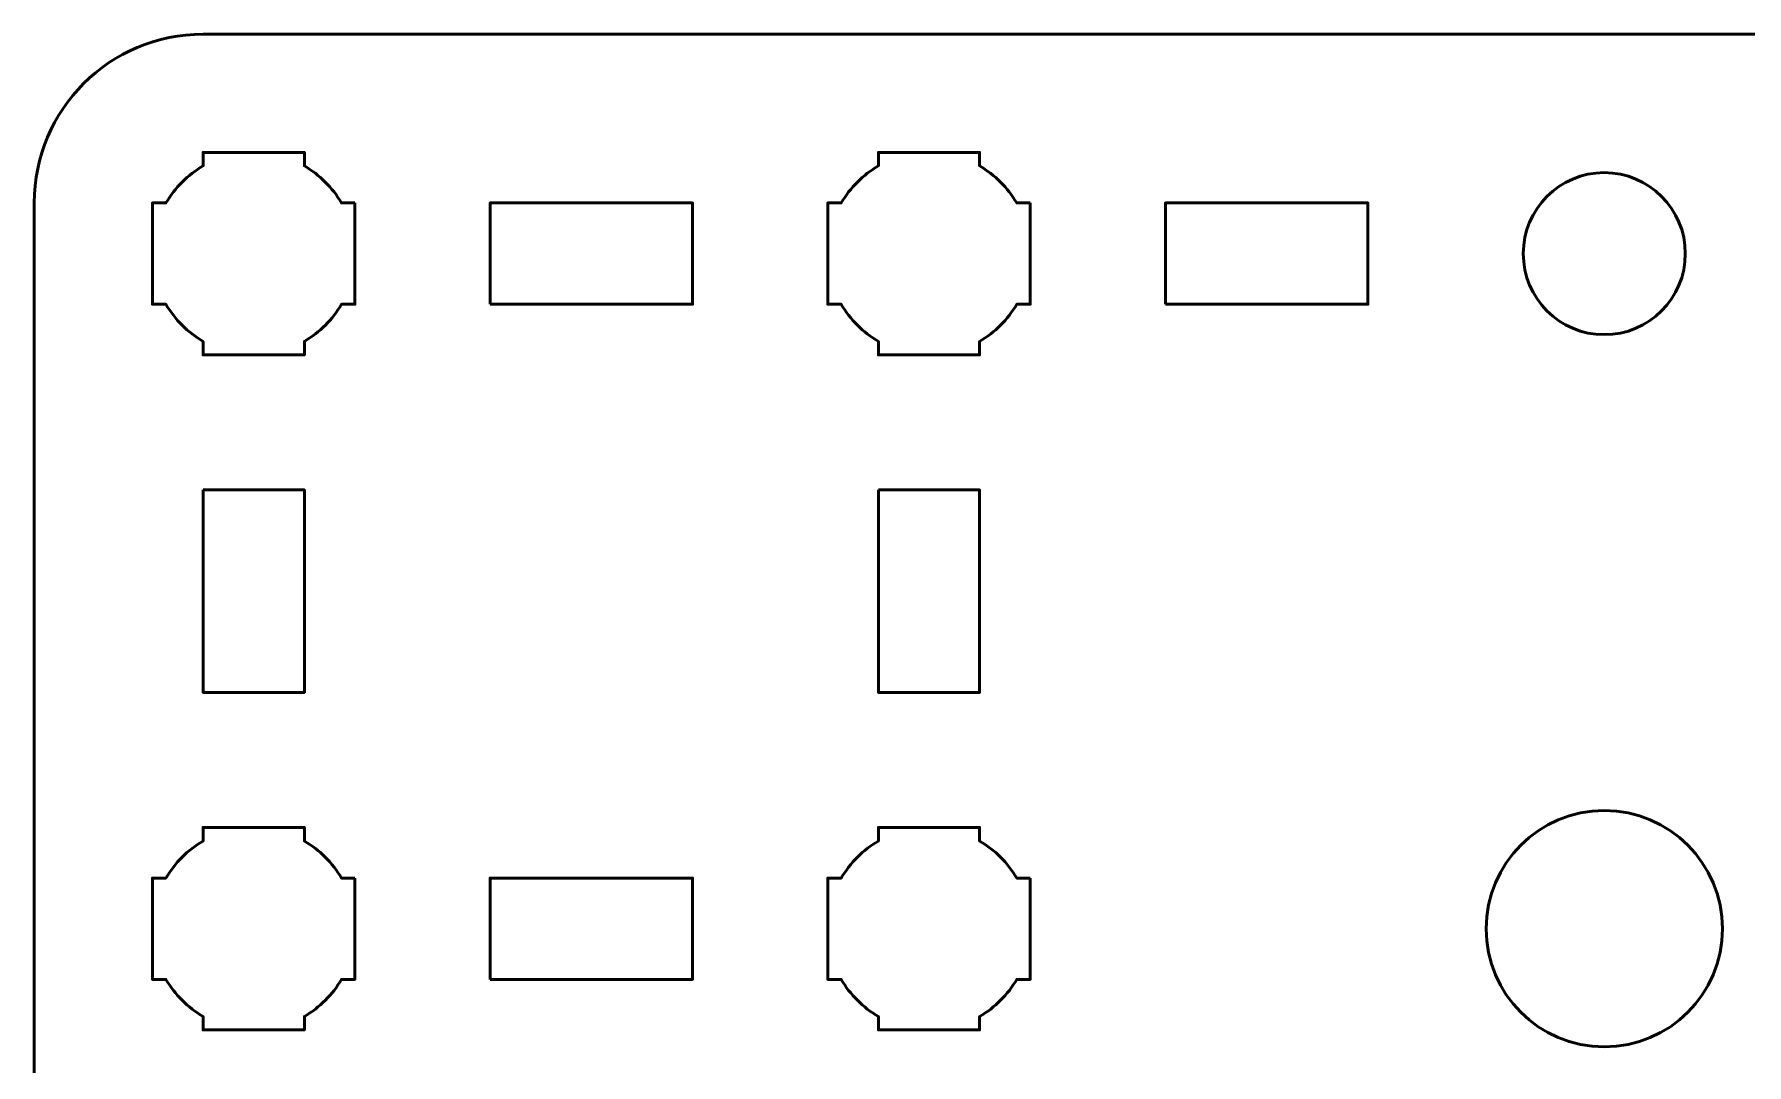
# Model space of a CAD drawing. Header units: centimetres. Extents: x -20.1 to -0.8, y -20.5 to -9.2.
# Drawn here: x -20.15 to -15.08, y -18.25 to -15.2 of the extents above; entities that cross this region are included whole.
import ezdxf

# ---------------------------------------------------------------- set-up
doc = ezdxf.new("R2010")
doc.units = ezdxf.units.CM
doc.header["$MEASUREMENT"] = 0
doc.layers.add('Layer 1', color=7, linetype='Continuous')

msp = doc.modelspace()

# ---------------------------------------------------------------- linework, layer by layer
at = {"layer": 'Layer 1', "lineweight": 53}
for centre, major_axis in [((-15.5, -15.85), (0, 0.24)), ((-15.5, -17.85), (0, 0.35))]:
    msp.add_ellipse(centre, major_axis=major_axis, ratio=1, dxfattribs=at)
for points, knots in [([(-20.15, -15.69992), (-20.14992, -15.42286), (-19.92685, -15.19998), (-19.6499, -15.19998), (-19.6499, -15.19998), (-16.88331, -15.19998), (-14.11669, -15.19998), (-11.3501, -15.19998), (-11.3501, -15.19998), (-11.0731, -15.19998), (-10.85, -15.42307), (-10.85, -15.70007), (-10.85, -15.70007), (-10.85, -15.70007), (-10.85, -19.99993), (-10.85, -19.99993), (-10.85, -19.99993), (-10.85, -20.27706), (-11.0731, -20.50002), (-11.3501, -20.50002), (-11.3501, -20.50002), (-14.11669, -20.50002), (-16.88331, -20.50002), (-19.6499, -20.50002), (-19.6499, -20.50002), (-19.9269, -20.50002), (-20.15, -20.27693), (-20.15, -19.99993), (-20.15, -19.99993), (-20.15, -19.99993), (-20.15, -15.69992), (-20.15, -15.69992)], [0, 0, 0, 0, 0.125, 0.125, 0.125, 0.125, 0.25, 0.25, 0.25, 0.25, 0.375, 0.375, 0.375, 0.375, 0.5, 0.5, 0.5, 0.5, 0.625, 0.625, 0.625, 0.625, 0.75, 0.75, 0.75, 0.75, 0.875, 0.875, 0.875, 0.875, 1, 1, 1, 1]), ([(-19.20005, -15.69993), (-19.20005, -15.69993), (-19.20005, -15.84845), (-19.20005, -15.84845), (-19.20005, -15.84845), (-19.20005, -15.84845), (-19.20003, -15.85), (-19.20003, -15.85), (-19.20003, -15.85), (-19.20003, -15.85), (-19.20005, -15.85155), (-19.20005, -15.85155), (-19.20005, -15.85155), (-19.20005, -15.85155), (-19.20005, -15.99993), (-19.20005, -15.99993), (-19.20005, -15.99993), (-19.20005, -15.99993), (-19.24014, -15.99993), (-19.24014, -15.99993), (-19.24014, -15.99993), (-19.26649, -16.0455), (-19.30449, -16.08348), (-19.35004, -16.10984), (-19.35004, -16.10984), (-19.35004, -16.10984), (-19.35004, -16.14993), (-19.35004, -16.14993), (-19.35004, -16.14993), (-19.35004, -16.14993), (-19.49409, -16.14993), (-19.49409, -16.14993), (-19.49409, -16.14993), (-19.49409, -16.14993), (-19.50003, -16.14999), (-19.50003, -16.14999), (-19.50003, -16.14999), (-19.50003, -16.14999), (-19.50597, -16.14993), (-19.50597, -16.14993), (-19.50597, -16.14993), (-19.50597, -16.14993), (-19.65004, -16.14993), (-19.65004, -16.14993), (-19.65004, -16.14993), (-19.65004, -16.14993), (-19.65004, -16.10986), (-19.65004, -16.10986), (-19.65004, -16.10986), (-19.69561, -16.0835), (-19.7336, -16.04551), (-19.75994, -15.99993), (-19.75994, -15.99993), (-19.75994, -15.99993), (-19.80004, -15.99993), (-19.80004, -15.99993), (-19.80004, -15.99993), (-19.80004, -15.99993), (-19.80004, -15.69993), (-19.80004, -15.69993), (-19.80004, -15.69993), (-19.80004, -15.69993), (-19.75985, -15.69993), (-19.75985, -15.69993), (-19.75985, -15.69993), (-19.73351, -15.65443), (-19.69555, -15.61649), (-19.65004, -15.59015), (-19.65004, -15.59015), (-19.65004, -15.59015), (-19.65004, -15.54994), (-19.65004, -15.54994), (-19.65004, -15.54994), (-19.65004, -15.54994), (-19.35004, -15.54994), (-19.35004, -15.54994), (-19.35004, -15.54994), (-19.35004, -15.54994), (-19.35004, -15.59017), (-19.35004, -15.59017), (-19.35004, -15.59017), (-19.30454, -15.61651), (-19.26658, -15.65444), (-19.24024, -15.69993), (-19.24024, -15.69993), (-19.24024, -15.69993), (-19.20005, -15.69993), (-19.20005, -15.69993)], [0, 0, 0, 0, 0.0454545, 0.0454545, 0.0454545, 0.0454545, 0.0909091, 0.0909091, 0.0909091, 0.0909091, 0.1363636, 0.1363636, 0.1363636, 0.1363636, 0.1818182, 0.1818182, 0.1818182, 0.1818182, 0.2272727, 0.2272727, 0.2272727, 0.2272727, 0.2727273, 0.2727273, 0.2727273, 0.2727273, 0.3181818, 0.3181818, 0.3181818, 0.3181818, 0.3636364, 0.3636364, 0.3636364, 0.3636364, 0.4090909, 0.4090909, 0.4090909, 0.4090909, 0.4545455, 0.4545455, 0.4545455, 0.4545455, 0.5, 0.5, 0.5, 0.5, 0.5454545, 0.5454545, 0.5454545, 0.5454545, 0.5909091, 0.5909091, 0.5909091, 0.5909091, 0.6363636, 0.6363636, 0.6363636, 0.6363636, 0.6818182, 0.6818182, 0.6818182, 0.6818182, 0.7272727, 0.7272727, 0.7272727, 0.7272727, 0.7727273, 0.7727273, 0.7727273, 0.7727273, 0.8181818, 0.8181818, 0.8181818, 0.8181818, 0.8636364, 0.8636364, 0.8636364, 0.8636364, 0.9090909, 0.9090909, 0.9090909, 0.9090909, 0.9545455, 0.9545455, 0.9545455, 0.9545455, 1, 1, 1, 1]), ([(-17.20005, -15.69993), (-17.20005, -15.69993), (-17.20005, -15.84845), (-17.20005, -15.84845), (-17.20005, -15.84845), (-17.20005, -15.84845), (-17.20003, -15.85), (-17.20003, -15.85), (-17.20003, -15.85), (-17.20003, -15.85), (-17.20005, -15.85155), (-17.20005, -15.85155), (-17.20005, -15.85155), (-17.20005, -15.85155), (-17.20005, -15.99993), (-17.20005, -15.99993), (-17.20005, -15.99993), (-17.20005, -15.99993), (-17.24014, -15.99993), (-17.24014, -15.99993), (-17.24014, -15.99993), (-17.26649, -16.0455), (-17.30449, -16.08348), (-17.35004, -16.10984), (-17.35004, -16.10984), (-17.35004, -16.10984), (-17.35004, -16.14993), (-17.35004, -16.14993), (-17.35004, -16.14993), (-17.35004, -16.14993), (-17.49409, -16.14993), (-17.49409, -16.14993), (-17.49409, -16.14993), (-17.49409, -16.14993), (-17.50003, -16.14999), (-17.50003, -16.14999), (-17.50003, -16.14999), (-17.50003, -16.14999), (-17.50597, -16.14993), (-17.50597, -16.14993), (-17.50597, -16.14993), (-17.50597, -16.14993), (-17.65004, -16.14993), (-17.65004, -16.14993), (-17.65004, -16.14993), (-17.65004, -16.14993), (-17.65004, -16.10986), (-17.65004, -16.10986), (-17.65004, -16.10986), (-17.69561, -16.0835), (-17.7336, -16.04551), (-17.75994, -15.99993), (-17.75994, -15.99993), (-17.75994, -15.99993), (-17.80004, -15.99993), (-17.80004, -15.99993), (-17.80004, -15.99993), (-17.80004, -15.99993), (-17.80004, -15.69993), (-17.80004, -15.69993), (-17.80004, -15.69993), (-17.80004, -15.69993), (-17.75985, -15.69993), (-17.75985, -15.69993), (-17.75985, -15.69993), (-17.73351, -15.65443), (-17.69555, -15.61649), (-17.65004, -15.59015), (-17.65004, -15.59015), (-17.65004, -15.59015), (-17.65004, -15.54994), (-17.65004, -15.54994), (-17.65004, -15.54994), (-17.65004, -15.54994), (-17.35004, -15.54994), (-17.35004, -15.54994), (-17.35004, -15.54994), (-17.35004, -15.54994), (-17.35004, -15.59017), (-17.35004, -15.59017), (-17.35004, -15.59017), (-17.30454, -15.61651), (-17.26658, -15.65444), (-17.24024, -15.69993), (-17.24024, -15.69993), (-17.24024, -15.69993), (-17.20005, -15.69993), (-17.20005, -15.69993)], [0, 0, 0, 0, 0.0454545, 0.0454545, 0.0454545, 0.0454545, 0.0909091, 0.0909091, 0.0909091, 0.0909091, 0.1363636, 0.1363636, 0.1363636, 0.1363636, 0.1818182, 0.1818182, 0.1818182, 0.1818182, 0.2272727, 0.2272727, 0.2272727, 0.2272727, 0.2727273, 0.2727273, 0.2727273, 0.2727273, 0.3181818, 0.3181818, 0.3181818, 0.3181818, 0.3636364, 0.3636364, 0.3636364, 0.3636364, 0.4090909, 0.4090909, 0.4090909, 0.4090909, 0.4545455, 0.4545455, 0.4545455, 0.4545455, 0.5, 0.5, 0.5, 0.5, 0.5454545, 0.5454545, 0.5454545, 0.5454545, 0.5909091, 0.5909091, 0.5909091, 0.5909091, 0.6363636, 0.6363636, 0.6363636, 0.6363636, 0.6818182, 0.6818182, 0.6818182, 0.6818182, 0.7272727, 0.7272727, 0.7272727, 0.7272727, 0.7727273, 0.7727273, 0.7727273, 0.7727273, 0.8181818, 0.8181818, 0.8181818, 0.8181818, 0.8636364, 0.8636364, 0.8636364, 0.8636364, 0.9090909, 0.9090909, 0.9090909, 0.9090909, 0.9545455, 0.9545455, 0.9545455, 0.9545455, 1, 1, 1, 1]), ([(-18.79995, -15.99993), (-18.79995, -15.99993), (-18.79995, -15.69992), (-18.79995, -15.69992), (-18.79995, -15.69992), (-18.79995, -15.69992), (-18.19996, -15.69992), (-18.19996, -15.69992), (-18.19996, -15.69992), (-18.19996, -15.69992), (-18.19996, -15.99993), (-18.19996, -15.99993), (-18.19996, -15.99993), (-18.19996, -15.99993), (-18.79995, -15.99993), (-18.79995, -15.99993)], [0, 0, 0, 0, 0.25, 0.25, 0.25, 0.25, 0.5, 0.5, 0.5, 0.5, 0.75, 0.75, 0.75, 0.75, 1, 1, 1, 1]), ([(-16.79995, -15.99993), (-16.79995, -15.99993), (-16.79995, -15.69992), (-16.79995, -15.69992), (-16.79995, -15.69992), (-16.79995, -15.69992), (-16.19996, -15.69992), (-16.19996, -15.69992), (-16.19996, -15.69992), (-16.19996, -15.69992), (-16.19996, -15.99993), (-16.19996, -15.99993), (-16.19996, -15.99993), (-16.19996, -15.99993), (-16.79995, -15.99993), (-16.79995, -15.99993)], [0, 0, 0, 0, 0.25, 0.25, 0.25, 0.25, 0.5, 0.5, 0.5, 0.5, 0.75, 0.75, 0.75, 0.75, 1, 1, 1, 1]), ([(-19.64995, -16.54993), (-19.64995, -16.54993), (-19.34994, -16.54993), (-19.34994, -16.54993), (-19.34994, -16.54993), (-19.34994, -16.54993), (-19.34994, -17.14992), (-19.34994, -17.14992), (-19.34994, -17.14992), (-19.34994, -17.14992), (-19.64995, -17.14992), (-19.64995, -17.14992), (-19.64995, -17.14992), (-19.64995, -17.14992), (-19.64995, -16.54993), (-19.64995, -16.54993)], [0, 0, 0, 0, 0.25, 0.25, 0.25, 0.25, 0.5, 0.5, 0.5, 0.5, 0.75, 0.75, 0.75, 0.75, 1, 1, 1, 1]), ([(-17.64995, -16.54993), (-17.64995, -16.54993), (-17.34994, -16.54993), (-17.34994, -16.54993), (-17.34994, -16.54993), (-17.34994, -16.54993), (-17.34994, -17.14992), (-17.34994, -17.14992), (-17.34994, -17.14992), (-17.34994, -17.14992), (-17.64995, -17.14992), (-17.64995, -17.14992), (-17.64995, -17.14992), (-17.64995, -17.14992), (-17.64995, -16.54993), (-17.64995, -16.54993)], [0, 0, 0, 0, 0.25, 0.25, 0.25, 0.25, 0.5, 0.5, 0.5, 0.5, 0.75, 0.75, 0.75, 0.75, 1, 1, 1, 1]), ([(-19.20005, -17.69993), (-19.20005, -17.69993), (-19.20005, -17.84845), (-19.20005, -17.84845), (-19.20005, -17.84845), (-19.20005, -17.84845), (-19.20003, -17.85), (-19.20003, -17.85), (-19.20003, -17.85), (-19.20003, -17.85), (-19.20005, -17.85155), (-19.20005, -17.85155), (-19.20005, -17.85155), (-19.20005, -17.85155), (-19.20005, -17.99993), (-19.20005, -17.99993), (-19.20005, -17.99993), (-19.20005, -17.99993), (-19.24014, -17.99993), (-19.24014, -17.99993), (-19.24014, -17.99993), (-19.26649, -18.0455), (-19.30449, -18.08348), (-19.35004, -18.10984), (-19.35004, -18.10984), (-19.35004, -18.10984), (-19.35004, -18.14993), (-19.35004, -18.14993), (-19.35004, -18.14993), (-19.35004, -18.14993), (-19.49409, -18.14993), (-19.49409, -18.14993), (-19.49409, -18.14993), (-19.49409, -18.14993), (-19.50003, -18.14999), (-19.50003, -18.14999), (-19.50003, -18.14999), (-19.50003, -18.14999), (-19.50597, -18.14993), (-19.50597, -18.14993), (-19.50597, -18.14993), (-19.50597, -18.14993), (-19.65004, -18.14993), (-19.65004, -18.14993), (-19.65004, -18.14993), (-19.65004, -18.14993), (-19.65004, -18.10986), (-19.65004, -18.10986), (-19.65004, -18.10986), (-19.69561, -18.0835), (-19.7336, -18.04551), (-19.75994, -17.99993), (-19.75994, -17.99993), (-19.75994, -17.99993), (-19.80004, -17.99993), (-19.80004, -17.99993), (-19.80004, -17.99993), (-19.80004, -17.99993), (-19.80004, -17.69993), (-19.80004, -17.69993), (-19.80004, -17.69993), (-19.80004, -17.69993), (-19.75985, -17.69993), (-19.75985, -17.69993), (-19.75985, -17.69993), (-19.73351, -17.65443), (-19.69555, -17.61649), (-19.65004, -17.59015), (-19.65004, -17.59015), (-19.65004, -17.59015), (-19.65004, -17.54994), (-19.65004, -17.54994), (-19.65004, -17.54994), (-19.65004, -17.54994), (-19.35004, -17.54994), (-19.35004, -17.54994), (-19.35004, -17.54994), (-19.35004, -17.54994), (-19.35004, -17.59017), (-19.35004, -17.59017), (-19.35004, -17.59017), (-19.30454, -17.61651), (-19.26658, -17.65444), (-19.24024, -17.69993), (-19.24024, -17.69993), (-19.24024, -17.69993), (-19.20005, -17.69993), (-19.20005, -17.69993)], [0, 0, 0, 0, 0.0454545, 0.0454545, 0.0454545, 0.0454545, 0.0909091, 0.0909091, 0.0909091, 0.0909091, 0.1363636, 0.1363636, 0.1363636, 0.1363636, 0.1818182, 0.1818182, 0.1818182, 0.1818182, 0.2272727, 0.2272727, 0.2272727, 0.2272727, 0.2727273, 0.2727273, 0.2727273, 0.2727273, 0.3181818, 0.3181818, 0.3181818, 0.3181818, 0.3636364, 0.3636364, 0.3636364, 0.3636364, 0.4090909, 0.4090909, 0.4090909, 0.4090909, 0.4545455, 0.4545455, 0.4545455, 0.4545455, 0.5, 0.5, 0.5, 0.5, 0.5454545, 0.5454545, 0.5454545, 0.5454545, 0.5909091, 0.5909091, 0.5909091, 0.5909091, 0.6363636, 0.6363636, 0.6363636, 0.6363636, 0.6818182, 0.6818182, 0.6818182, 0.6818182, 0.7272727, 0.7272727, 0.7272727, 0.7272727, 0.7727273, 0.7727273, 0.7727273, 0.7727273, 0.8181818, 0.8181818, 0.8181818, 0.8181818, 0.8636364, 0.8636364, 0.8636364, 0.8636364, 0.9090909, 0.9090909, 0.9090909, 0.9090909, 0.9545455, 0.9545455, 0.9545455, 0.9545455, 1, 1, 1, 1]), ([(-17.20005, -17.69993), (-17.20005, -17.69993), (-17.20005, -17.84845), (-17.20005, -17.84845), (-17.20005, -17.84845), (-17.20005, -17.84845), (-17.20003, -17.85), (-17.20003, -17.85), (-17.20003, -17.85), (-17.20003, -17.85), (-17.20005, -17.85155), (-17.20005, -17.85155), (-17.20005, -17.85155), (-17.20005, -17.85155), (-17.20005, -17.99993), (-17.20005, -17.99993), (-17.20005, -17.99993), (-17.20005, -17.99993), (-17.24014, -17.99993), (-17.24014, -17.99993), (-17.24014, -17.99993), (-17.26649, -18.0455), (-17.30449, -18.08348), (-17.35004, -18.10984), (-17.35004, -18.10984), (-17.35004, -18.10984), (-17.35004, -18.14993), (-17.35004, -18.14993), (-17.35004, -18.14993), (-17.35004, -18.14993), (-17.49409, -18.14993), (-17.49409, -18.14993), (-17.49409, -18.14993), (-17.49409, -18.14993), (-17.50003, -18.14999), (-17.50003, -18.14999), (-17.50003, -18.14999), (-17.50003, -18.14999), (-17.50597, -18.14993), (-17.50597, -18.14993), (-17.50597, -18.14993), (-17.50597, -18.14993), (-17.65004, -18.14993), (-17.65004, -18.14993), (-17.65004, -18.14993), (-17.65004, -18.14993), (-17.65004, -18.10986), (-17.65004, -18.10986), (-17.65004, -18.10986), (-17.69561, -18.0835), (-17.7336, -18.04551), (-17.75994, -17.99993), (-17.75994, -17.99993), (-17.75994, -17.99993), (-17.80004, -17.99993), (-17.80004, -17.99993), (-17.80004, -17.99993), (-17.80004, -17.99993), (-17.80004, -17.69993), (-17.80004, -17.69993), (-17.80004, -17.69993), (-17.80004, -17.69993), (-17.75985, -17.69993), (-17.75985, -17.69993), (-17.75985, -17.69993), (-17.73351, -17.65443), (-17.69555, -17.61649), (-17.65004, -17.59015), (-17.65004, -17.59015), (-17.65004, -17.59015), (-17.65004, -17.54994), (-17.65004, -17.54994), (-17.65004, -17.54994), (-17.65004, -17.54994), (-17.35004, -17.54994), (-17.35004, -17.54994), (-17.35004, -17.54994), (-17.35004, -17.54994), (-17.35004, -17.59017), (-17.35004, -17.59017), (-17.35004, -17.59017), (-17.30454, -17.61651), (-17.26658, -17.65444), (-17.24024, -17.69993), (-17.24024, -17.69993), (-17.24024, -17.69993), (-17.20005, -17.69993), (-17.20005, -17.69993)], [0, 0, 0, 0, 0.0454545, 0.0454545, 0.0454545, 0.0454545, 0.0909091, 0.0909091, 0.0909091, 0.0909091, 0.1363636, 0.1363636, 0.1363636, 0.1363636, 0.1818182, 0.1818182, 0.1818182, 0.1818182, 0.2272727, 0.2272727, 0.2272727, 0.2272727, 0.2727273, 0.2727273, 0.2727273, 0.2727273, 0.3181818, 0.3181818, 0.3181818, 0.3181818, 0.3636364, 0.3636364, 0.3636364, 0.3636364, 0.4090909, 0.4090909, 0.4090909, 0.4090909, 0.4545455, 0.4545455, 0.4545455, 0.4545455, 0.5, 0.5, 0.5, 0.5, 0.5454545, 0.5454545, 0.5454545, 0.5454545, 0.5909091, 0.5909091, 0.5909091, 0.5909091, 0.6363636, 0.6363636, 0.6363636, 0.6363636, 0.6818182, 0.6818182, 0.6818182, 0.6818182, 0.7272727, 0.7272727, 0.7272727, 0.7272727, 0.7727273, 0.7727273, 0.7727273, 0.7727273, 0.8181818, 0.8181818, 0.8181818, 0.8181818, 0.8636364, 0.8636364, 0.8636364, 0.8636364, 0.9090909, 0.9090909, 0.9090909, 0.9090909, 0.9545455, 0.9545455, 0.9545455, 0.9545455, 1, 1, 1, 1]), ([(-18.79995, -17.99993), (-18.79995, -17.99993), (-18.79995, -17.69992), (-18.79995, -17.69992), (-18.79995, -17.69992), (-18.79995, -17.69992), (-18.19996, -17.69992), (-18.19996, -17.69992), (-18.19996, -17.69992), (-18.19996, -17.69992), (-18.19996, -17.99993), (-18.19996, -17.99993), (-18.19996, -17.99993), (-18.19996, -17.99993), (-18.79995, -17.99993), (-18.79995, -17.99993)], [0, 0, 0, 0, 0.25, 0.25, 0.25, 0.25, 0.5, 0.5, 0.5, 0.5, 0.75, 0.75, 0.75, 0.75, 1, 1, 1, 1])]:
    msp.add_open_spline(points, degree=3, knots=knots, dxfattribs=at)

doc.saveas('drawing.dxf')
